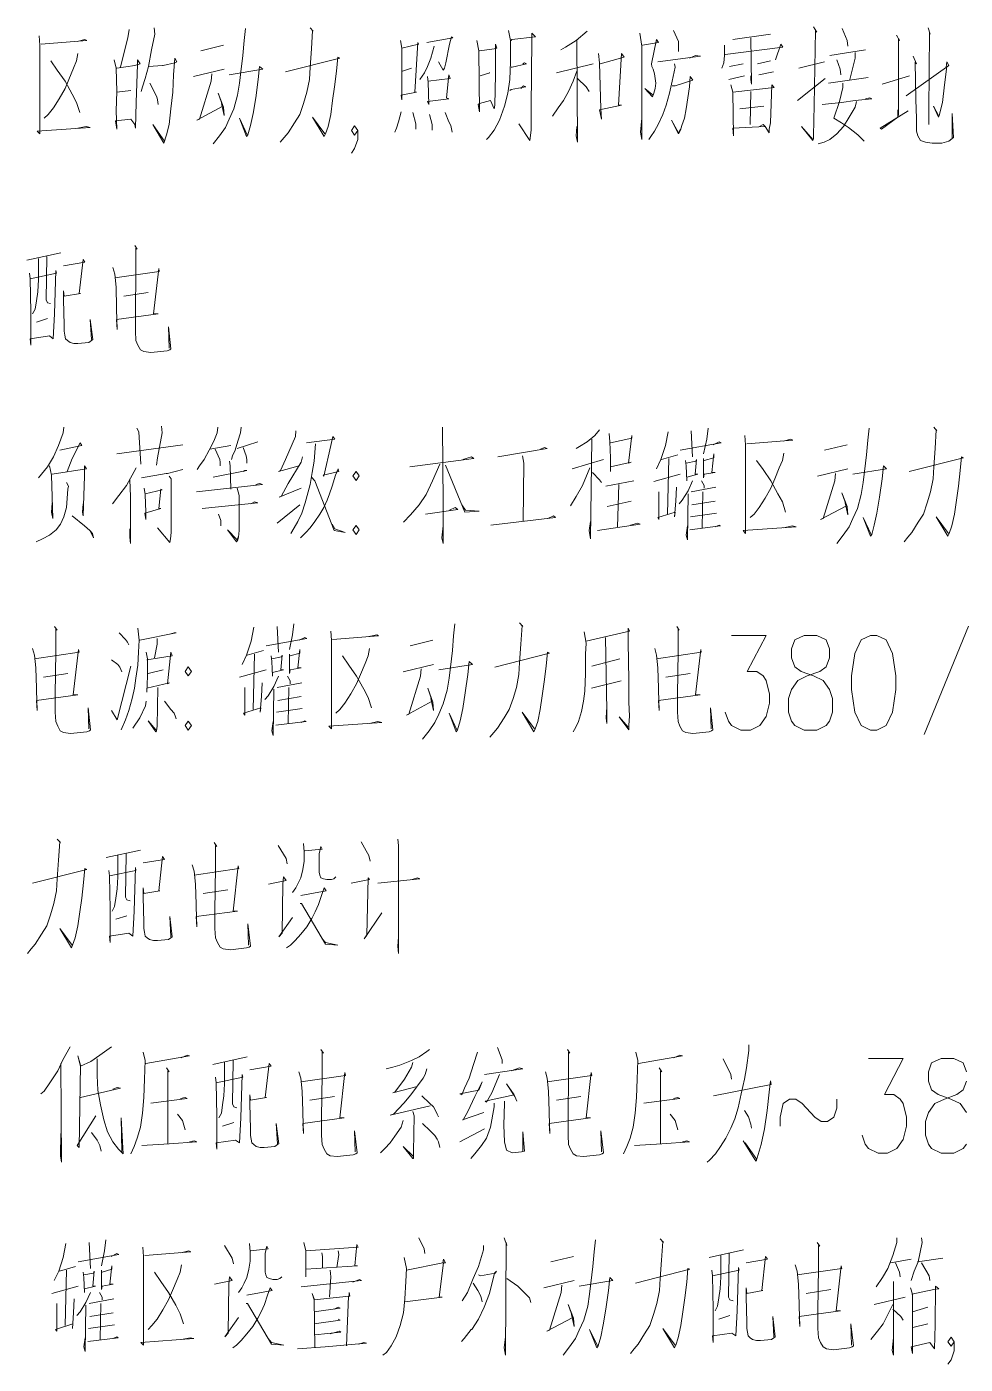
# Model space of a CAD drawing. Header units: millimetres. Extents: x 0 to 586, y 0 to 414.
# Drawn here: x 41.4 to 76.9, y 103.8 to 154.4 of the extents above; entities that cross this region are included whole.
import ezdxf

# ---------------------------------------------------------------- set-up
doc = ezdxf.new("R2010")
doc.units = ezdxf.units.MM

msp = doc.modelspace()

# ---------------------------------------------------------------- linework, layer by layer
at = {"color": 0, "lineweight": 0}
for points in [[(46.245639, 154.333222), (46.270333, 154.089806), (46.146861, 153.497139), (46.026917, 152.865667), (45.903444, 152.414111), (45.804667, 152.100139), (45.755278, 151.92375)], [(52.140556, 154.333222), (52.2605, 154.195639), (52.235806, 154.230917), (52.189944, 153.532417), (52.140556, 152.833917), (52.115861, 152.378833), (52.017083, 151.888472), (51.893611, 151.468667), (51.748972, 151.048861), (51.551417, 150.734889), (51.308, 150.350361), (51.159833, 150.1775), (51.015194, 150.001111)], [(71.1835, 154.3685), (71.306972, 154.160361), (71.257583, 154.230917), (71.208194, 151.401639), (71.1835, 150.248056), (71.1835, 150.142222), (71.158806, 150.071667), (70.721361, 150.597306), (71.158806, 150.106944)], [(75.512083, 154.333222), (75.586167, 154.089806), (75.561472, 154.160361), (75.536778, 151.189972), (75.536778, 150.667861), (75.536778, 151.084139)], [(41.892361, 154.01925), (41.917056, 153.67), (41.917056, 150.318611), (41.818278, 150.420917), (43.825583, 150.562028), (43.677417, 150.597306), (43.359917, 150.52675)], [(41.966444, 153.705278), (43.702111, 153.846389), (43.628028, 153.881667), (43.335222, 153.811111)], [(45.293139, 154.266194), (45.24375, 153.948694), (45.070889, 153.250194), (44.975639, 152.833917)], [(48.471667, 149.934083), (48.715083, 150.248056), (48.937333, 150.562028), (49.081972, 150.876), (49.254833, 151.260528), (49.399472, 151.782639), (49.473556, 152.237722), (49.522944, 152.657528), (49.597028, 153.285472), (49.646417, 153.846389), (49.692278, 154.297944)], [(55.558972, 153.846389), (55.608361, 153.564167), (55.608361, 152.551694), (55.608361, 151.609778), (55.583667, 151.782639), (56.169278, 151.888472), (56.098722, 151.888472), (56.218667, 153.775833), (56.243361, 153.705278), (55.608361, 153.564167)], [(56.560861, 153.775833), (57.541583, 153.948694), (57.492194, 153.983972), (57.418111, 153.705278), (57.269944, 153.006778), (57.220556, 152.798639), (57.174694, 152.728083), (57.001833, 153.042056)], [(58.444694, 153.846389), (58.518778, 153.461861), (58.543472, 151.154694), (58.494083, 151.433389), (58.543472, 151.468667), (58.95975, 151.5745), (59.104389, 151.260528), (59.129083, 151.401639), (59.153778, 152.551694), (59.153778, 153.705278), (59.203167, 153.564167), (59.104389, 153.532417), (58.543472, 153.461861)], [(59.644139, 154.230917), (59.714694, 153.846389), (59.714694, 153.042056), (59.69, 152.378833), (59.619444, 151.853194), (59.495972, 151.366361), (59.301944, 150.840722), (59.104389, 150.456194), (58.885667, 150.1775), (58.811583, 150.106944)], [(59.739389, 153.846389), (59.764083, 153.881667), (60.670722, 153.983972), (60.522556, 154.125083), (60.522556, 153.881667), (60.497861, 151.295806), (60.497861, 150.805444), (60.497861, 150.456194), (60.448472, 150.071667), (60.035722, 150.699611)], [(62.625111, 154.195639), (62.208833, 153.846389), (61.796083, 153.599444), (61.623222, 153.497139)], [(62.233528, 153.846389), (62.258222, 150.001111), (62.208833, 150.248056), (62.233528, 150.597306)], [(64.607722, 154.125083), (64.681806, 153.634722), (64.681806, 150.106944), (64.632417, 150.385639), (64.681806, 150.911278)], [(64.7065, 153.67), (65.316806, 153.775833), (65.242722, 153.881667), (65.048694, 152.9715), (65.069861, 152.865667), (65.11925, 152.763361), (65.168639, 152.586972), (65.193333, 152.414111), (65.218028, 152.237722), (65.193333, 152.029583), (65.143944, 151.853194), (65.094556, 151.715611), (64.80175, 152.029583), (65.11925, 151.782639)], [(65.877722, 154.230917), (66.075278, 153.811111), (66.075278, 153.67), (66.075278, 153.426583)], [(69.546611, 154.089806), (68.128444, 153.881667)], [(68.812833, 153.948694), (68.837528, 152.202444), (68.812833, 152.378833), (68.812833, 152.516417)], [(72.259472, 154.297944), (72.457028, 153.846389), (72.481722, 153.634722)], [(74.316167, 154.054528), (74.436111, 153.846389), (74.386722, 153.913417), (74.386722, 151.017111), (74.365556, 151.22525), (74.365556, 150.946556), (73.751722, 150.491472), (73.702333, 150.52675), (74.753611, 151.189972)], [(43.359917, 153.356028), (43.310528, 153.077333), (43.190583, 152.798639), (43.017722, 152.378833), (42.873083, 152.029583), (42.650833, 151.645056), (42.432111, 151.295806), (42.234556, 151.048861), (42.089917, 150.911278)], [(48.006, 153.461861), (48.86325, 153.67)], [(56.828972, 153.634722), (56.709028, 153.183167), (56.585556, 152.865667), (56.465611, 152.62225), (56.29275, 152.378833)], [(63.041389, 153.356028), (63.090778, 153.006778), (63.140167, 151.260528), (63.164861, 150.876), (63.090778, 151.22525), (63.923333, 151.401639), (63.799861, 151.401639), (63.923333, 153.356028), (64.018583, 153.214917), (63.115472, 152.9715)], [(67.810944, 153.67), (67.810944, 153.285472), (67.78625, 153.006778), (67.712167, 152.798639)], [(67.835639, 153.32075), (70.012278, 153.599444), (69.938194, 153.705278), (69.740639, 153.112611)], [(71.797333, 153.285472), (73.141417, 153.497139)], [(72.749833, 153.391306), (72.749833, 153.183167), (72.555806, 152.378833)], [(42.333333, 153.077333), (42.57675, 152.728083), (42.873083, 152.308278), (43.141194, 151.817917), (43.310528, 151.503944), (43.434, 151.119417)], [(44.728694, 153.112611), (44.802778, 152.798639), (44.827472, 151.92375), (44.802778, 151.189972), (44.827472, 150.491472), (44.778083, 150.805444), (45.367222, 150.876), (45.511861, 150.667861), (45.536556, 150.52675), (45.56125, 151.503944), (45.610639, 152.936222), (45.610639, 153.112611), (45.709417, 152.9715), (45.511861, 152.900944), (44.827472, 152.798639)], [(46.026917, 152.865667), (46.563139, 152.900944), (46.587833, 152.900944), (47.028806, 153.006778), (47.102889, 153.042056), (47.028806, 153.183167), (46.979417, 152.551694), (46.954722, 151.888472), (46.880639, 151.260528), (46.810083, 150.667861), (46.711306, 150.283333), (46.612528, 149.969361), (46.19625, 150.667861), (46.637222, 150.036389)], [(49.081972, 152.551694), (50.3555, 152.763361), (50.232028, 152.865667), (50.182639, 152.378833), (50.083861, 151.680333), (49.988611, 151.084139), (49.889833, 150.632583), (49.791056, 150.283333), (49.741667, 150.212778), (49.473556, 150.911278), (49.766361, 150.283333)], [(51.209222, 152.657528), (53.265917, 153.183167), (53.191833, 153.214917), (53.142444, 152.692806), (53.068361, 152.100139), (52.994278, 151.5745), (52.920194, 151.048861), (52.824944, 150.597306), (52.726167, 150.318611), (52.676778, 150.212778), (52.235806, 150.946556), (52.701472, 150.318611)], [(55.633056, 152.692806), (55.97525, 152.798639)], [(59.739389, 152.833917), (59.788778, 152.833917), (60.328528, 152.9715), (60.254444, 153.006778), (60.180361, 152.9715)], [(62.847361, 152.9715), (61.453889, 152.62225)], [(65.927111, 152.9715), (65.951806, 152.833917), (65.828333, 152.308278), (65.733083, 151.853194), (65.609611, 151.401639), (65.486139, 151.048861), (65.316806, 150.699611), (65.168639, 150.420917), (65.024, 150.212778), (64.949917, 150.106944)], [(65.292111, 153.042056), (66.904306, 153.250194), (66.710278, 153.285472), (66.491556, 153.183167)], [(68.520028, 152.9715), (68.004972, 152.865667)], [(69.546611, 153.077333), (69.05625, 152.9715)], [(70.622583, 152.798639), (71.599778, 153.042056)], [(72.065444, 153.112611), (72.188917, 152.763361), (72.213611, 152.551694)], [(74.683056, 151.750889), (76.29525, 152.900944), (76.221167, 153.042056), (76.196472, 152.833917), (76.221167, 152.865667), (76.125917, 152.167167), (76.051833, 151.503944), (75.928361, 151.017111), (75.903667, 150.946556), (75.709639, 151.366361), (75.903667, 151.017111)], [(74.951167, 153.250194), (75.074639, 152.9715), (75.02525, 153.042056), (75.049944, 151.609778), (75.074639, 150.911278), (75.074639, 150.420917), (75.1205, 150.248056), (75.219278, 150.071667), (75.416833, 150.001111), (75.66025, 149.969361), (76.027139, 149.969361), (76.29525, 150.036389), (76.468111, 150.1775), (76.418722, 151.084139), (76.418722, 150.142222), (76.369333, 150.106944)], [(47.737889, 152.481139), (48.887944, 152.763361)], [(48.422278, 152.586972), (48.397583, 152.308278), (47.956611, 150.876), (47.861361, 150.840722), (48.838556, 151.366361), (48.665694, 151.853194), (48.86325, 151.331083), (48.887944, 151.017111), (48.789167, 151.468667)], [(56.585556, 152.481139), (56.61025, 152.273), (56.634944, 151.433389), (56.585556, 151.539222), (57.393417, 151.645056), (57.294639, 151.680333), (57.393417, 152.551694), (57.442806, 152.414111), (56.61025, 152.308278)], [(58.568167, 152.516417), (58.935056, 152.62225), (58.910361, 152.62225)], [(62.233528, 152.692806), (62.088889, 152.308278), (61.916028, 151.92375), (61.722, 151.5745), (61.524444, 151.295806), (61.305722, 150.981833)], [(62.258222, 152.414111), (62.575722, 152.100139), (62.699194, 151.92375)], [(65.828333, 152.131889), (65.951806, 152.131889), (66.6115, 152.343556), (66.512722, 152.481139), (66.491556, 152.100139), (66.368083, 151.260528), (66.294, 150.911278), (66.195222, 150.632583), (66.145833, 150.456194), (66.075278, 150.318611), (65.803639, 150.840722), (66.075278, 150.350361), (66.145833, 150.491472)], [(67.980278, 152.378833), (68.569417, 152.516417)], [(69.105639, 152.551694), (69.670083, 152.657528)], [(70.573194, 151.5745), (71.624472, 152.414111)], [(71.747944, 152.237722), (73.240194, 152.449389)], [(73.776417, 152.202444), (74.803, 152.516417)], [(44.827472, 151.888472), (45.367222, 151.959028)], [(46.076306, 152.237722), (46.344417, 151.715611), (46.369111, 151.609778), (46.393806, 151.433389)], [(59.69, 151.959028), (59.739389, 151.994306), (60.303833, 152.100139), (60.205056, 152.131889), (60.106278, 152.029583)], [(68.054361, 152.167167), (68.128444, 151.888472), (68.153139, 150.248056), (68.128444, 150.52675), (69.352583, 150.597306), (69.2785, 150.667861), (69.130333, 150.597306)], [(68.128444, 151.888472), (69.694778, 152.064861), (69.596, 152.167167), (69.546611, 150.734889), (69.497222, 150.491472), (69.497222, 150.350361), (69.352583, 150.597306)], [(68.788139, 150.667861), (68.812833, 151.92375)], [(72.284167, 152.237722), (72.284167, 152.064861), (72.164222, 151.539222), (71.941972, 150.911278), (72.234778, 150.734889), (72.506417, 150.562028), (72.848611, 150.283333), (73.092028, 150.036389)], [(69.303194, 151.366361), (68.396556, 151.260528)], [(72.799222, 151.539222), (72.749833, 151.331083), (72.531111, 150.946556), (72.308861, 150.597306), (72.065444, 150.318611), (71.797333, 150.106944), (71.575083, 150.001111), (71.356361, 149.934083)], [(71.504528, 151.433389), (72.234778, 151.503944), (72.749833, 151.5745), (73.384833, 151.645056), (73.31075, 151.680333), (73.141417, 151.645056)], [(55.583667, 151.154694), (55.484889, 150.770167), (55.410806, 150.52675), (55.34025, 150.385639)], [(56.024639, 151.119417), (56.144583, 150.699611), (56.144583, 150.491472)], [(56.659639, 151.048861), (56.758417, 150.667861), (56.758417, 150.456194)], [(57.24525, 151.119417), (57.393417, 150.770167), (57.4675, 150.632583), (57.516889, 150.385639)], [(53.94325, 150.445611), (53.823306, 150.27275), (53.703361, 150.445611), (53.823306, 150.614944), (53.94325, 150.445611), (53.94325, 150.103417), (53.823306, 149.761222), (53.703361, 149.591889)], [(41.426694, 145.534944), (42.721389, 145.813639)], [(45.511861, 146.095861), (45.607111, 145.95475), (45.557722, 145.990028), (45.557722, 145.150417), (45.536556, 143.51), (45.536556, 142.846778), (45.557722, 142.497528), (45.631806, 142.321139), (45.730583, 142.148278), (45.854056, 142.077722), (46.122167, 142.042444), (46.732472, 142.113), (46.83125, 142.148278), (46.880639, 142.180028), (46.781861, 143.019639), (46.806556, 142.215306)], [(41.867667, 145.6055), (41.867667, 144.801167), (41.842972, 144.346083), (41.793583, 143.996833), (41.744194, 143.682861), (41.645417, 143.51)], [(42.185167, 145.676056), (42.160472, 144.032111), (42.209861, 143.929806), (42.329806, 143.894528)], [(42.820167, 145.326806), (43.628028, 145.464389), (43.553944, 145.570222), (43.405778, 144.279056), (43.455167, 144.279056), (42.844861, 144.173222), (42.820167, 144.381361), (42.820167, 144.032111), (42.844861, 143.090194), (42.844861, 142.846778), (42.869556, 142.705667), (42.89425, 142.564556), (42.968333, 142.497528), (43.063583, 142.426972), (43.21175, 142.391694), (43.359917, 142.391694), (43.772667, 142.426972), (43.871444, 142.497528), (43.920833, 142.532806), (43.822056, 143.298333), (43.871444, 142.532806)], [(44.679306, 145.25625), (44.753389, 145.012833), (44.802778, 144.522472), (44.823944, 143.753417), (44.823944, 143.682861), (44.848639, 142.913806), (44.823944, 143.298333), (46.390278, 143.51), (46.220944, 143.51), (46.414972, 145.220972), (46.439667, 145.115139), (44.753389, 144.871722)], [(41.525472, 145.044583), (41.550167, 144.836444), (41.574861, 143.580556), (41.574861, 143.231306), (41.574861, 142.321139), (41.550167, 142.564556), (42.283944, 142.670389), (42.428583, 142.564556), (42.477972, 143.51), (42.527361, 145.150417), (42.552056, 145.044583), (41.550167, 144.836444)], [(45.095583, 144.173222), (46.023389, 144.314333)], [(42.209861, 143.333611), (41.793583, 143.196028)], [(42.83075, 139.220222), (42.806056, 139.012083), (42.633194, 138.521722), (42.439167, 138.101917), (42.216917, 137.717389), (41.874722, 137.301111)], [(45.593, 139.184944), (45.667083, 139.047361), (45.741167, 137.823222)], [(46.520806, 139.2555), (46.5455, 139.012083), (46.376167, 138.066639), (46.326778, 137.787944)], [(48.648056, 139.220222), (48.623361, 139.012083), (48.503417, 138.698111), (48.330556, 138.348861), (48.136528, 137.999611), (47.963667, 137.752667), (47.868417, 137.615083)], [(49.53, 139.220222), (49.505306, 139.012083), (49.406528, 138.698111), (49.311278, 138.348861), (49.2125, 138.137194), (49.163111, 137.999611)], [(57.142944, 139.220222), (57.167639, 136.355667), (57.167639, 134.817556), (57.11825, 135.029222), (57.167639, 135.484306)], [(67.193583, 139.184944), (67.144194, 138.765139), (67.020722, 138.20775)], [(72.058389, 134.817556), (72.301806, 135.135056), (72.524056, 135.449028), (72.668694, 135.763), (72.841556, 136.147528), (72.986194, 136.669639), (73.060278, 137.124722), (73.109667, 137.544528), (73.18375, 138.172472), (73.233139, 138.733389), (73.282528, 139.184944)], [(75.727278, 139.220222), (75.847222, 139.082639), (75.822528, 139.114389), (75.776667, 138.415889), (75.727278, 137.717389), (75.702583, 137.265833), (75.603806, 136.775472), (75.480333, 136.355667), (75.335694, 135.935861), (75.138139, 135.621889), (74.894722, 135.237361), (74.746556, 135.0645), (74.601917, 134.888111)], [(49.381833, 138.415889), (50.165, 138.662833)], [(51.607861, 139.082639), (51.583167, 138.870972), (51.216278, 137.999611), (51.02225, 137.579806), (50.948167, 137.544528), (51.731333, 137.752667)], [(51.999444, 138.627556), (53.075417, 138.765139), (53.001333, 138.870972), (52.92725, 138.521722), (52.659139, 137.368139), (52.634444, 137.403417), (53.223583, 137.544528), (53.198889, 137.650361), (53.100111, 137.403417), (52.976639, 136.983611), (52.881389, 136.704917), (52.782611, 136.4615), (52.659139, 136.182806), (52.5145, 135.935861), (52.316944, 135.657167), (52.147611, 135.41375), (51.97475, 135.237361), (51.780722, 135.029222)], [(63.083722, 139.114389), (62.910861, 138.90625), (62.618056, 138.662833), (62.32525, 138.486444), (62.201778, 138.415889)], [(62.790917, 138.765139), (62.741528, 134.993944), (62.692139, 135.307917), (62.741528, 135.657167)], [(63.450611, 138.976806), (63.475306, 138.662833), (63.5, 138.066639), (63.5, 137.544528)], [(63.5, 137.717389), (64.283167, 137.893778), (64.184389, 137.8585), (64.307861, 138.90625), (64.307861, 138.800417), (63.5, 138.627556)], [(65.676639, 139.047361), (65.577861, 138.521722), (65.408528, 137.999611), (65.235667, 137.650361)], [(66.138778, 138.348861), (67.680417, 138.627556), (67.606333, 138.662833), (67.387611, 138.557)], [(66.555056, 139.082639), (66.604444, 138.101917)], [(68.587056, 138.90625), (68.61175, 138.557), (68.61175, 135.202083), (68.512972, 135.307917), (70.51675, 135.449028), (70.372111, 135.484306), (70.054611, 135.41375)], [(68.657611, 138.592278), (70.396806, 138.733389), (70.322722, 138.765139), (70.029917, 138.698111)], [(42.682583, 138.348861), (43.515139, 138.521722), (43.441056, 138.627556), (43.14825, 138.031361), (42.950694, 137.544528)], [(44.834528, 138.20775), (47.328667, 138.557)], [(48.35525, 138.384139), (49.138417, 138.521722)], [(48.552806, 138.384139), (48.722139, 137.999611), (48.746833, 137.893778), (48.746833, 137.752667)], [(49.604083, 138.451167), (49.724028, 138.137194), (49.748722, 137.999611), (49.748722, 137.8585)], [(52.341639, 138.592278), (52.29225, 137.929056), (52.218167, 137.50925), (52.147611, 137.054167), (52.073528, 136.775472), (51.950056, 136.355667), (51.830111, 135.971139), (51.681944, 135.657167), (51.533778, 135.41375), (51.413833, 135.202083)], [(59.2455, 138.101917), (61.104639, 138.415889), (61.005861, 138.451167), (60.857694, 138.384139)], [(60.173306, 138.137194), (60.222694, 137.8585), (60.198, 135.657167)], [(65.429694, 137.999611), (66.043528, 138.172472)], [(67.020722, 138.031361), (67.020722, 137.301111), (67.045417, 137.438694), (67.461694, 137.50925), (67.338222, 137.50925), (67.412306, 138.20775), (67.412306, 138.066639), (67.045417, 137.964333)], [(70.054611, 138.243028), (70.005222, 137.964333), (69.88175, 137.682111), (69.712417, 137.265833), (69.56425, 136.916583), (69.345528, 136.532056), (69.123278, 136.182806), (68.92925, 135.935861), (68.781083, 135.798278)], [(71.592722, 138.348861), (72.449972, 138.557)], [(42.291, 137.752667), (42.365083, 137.403417), (42.414472, 135.763), (42.365083, 136.006417), (42.389778, 136.355667)], [(42.389778, 137.438694), (43.684472, 137.650361), (43.610389, 137.752667), (43.610389, 137.368139), (43.589222, 136.634361), (43.564528, 135.868833), (43.539833, 136.006417), (43.564528, 136.320389)], [(45.568306, 137.682111), (45.201417, 137.018889), (44.908611, 136.634361), (44.665194, 136.320389)], [(49.089028, 137.929056), (49.113722, 137.752667), (49.138417, 136.881306)], [(51.851278, 138.101917), (51.805417, 137.893778), (51.315056, 137.089444), (51.046944, 136.599083), (50.972861, 136.567333), (51.805417, 136.916583)], [(57.044167, 137.823222), (56.776056, 137.195278), (56.529111, 136.669639), (56.261, 136.285111), (55.9435, 135.900583), (55.675389, 135.621889)], [(55.918806, 137.717389), (58.338861, 138.031361), (58.243611, 138.101917), (57.922583, 137.999611)], [(57.262889, 137.787944), (57.996667, 136.006417), (58.536417, 136.041694), (58.021361, 136.076972), (57.876722, 136.285111)], [(62.716833, 137.682111), (62.448722, 137.018889), (62.201778, 136.599083), (61.983056, 136.249833)], [(63.231889, 137.999611), (62.057139, 137.650361)], [(65.701333, 138.031361), (65.651944, 135.935861)], [(66.336333, 137.964333), (66.361028, 137.752667), (66.385722, 137.195278), (66.385722, 137.332861), (66.802, 137.438694), (66.703222, 137.438694), (66.752611, 137.999611), (66.727917, 137.929056), (66.361028, 137.8585)], [(69.0245, 137.964333), (69.271444, 137.615083), (69.56425, 137.195278), (69.832361, 136.704917), (70.005222, 136.390944), (70.125167, 136.006417)], [(71.324611, 137.368139), (72.474667, 137.650361)], [(72.668694, 137.438694), (73.942222, 137.650361), (73.81875, 137.752667), (73.769361, 137.265833), (73.670583, 136.567333), (73.575333, 135.971139), (73.476556, 135.519583), (73.377778, 135.166806), (73.328389, 135.099778), (73.060278, 135.798278), (73.353083, 135.166806)], [(74.795944, 137.544528), (76.852639, 138.066639), (76.778556, 138.101917), (76.729167, 137.579806), (76.655083, 136.983611), (76.581, 136.4615), (76.510444, 135.935861), (76.411667, 135.484306), (76.312889, 135.202083), (76.2635, 135.099778), (75.822528, 135.833556), (76.288194, 135.202083)], [(42.926, 137.124722), (43.000083, 136.983611), (42.975389, 136.881306), (42.926, 136.182806), (42.83075, 135.833556), (42.707278, 135.551333), (42.534417, 135.343194), (42.291, 135.135056), (42.022889, 134.993944), (41.779472, 134.888111)], [(45.324889, 137.230556), (45.349583, 136.599083), (45.349583, 135.657167), (45.349583, 134.817556), (45.324889, 135.0645), (45.324889, 135.378472)], [(45.762333, 137.301111), (46.693667, 137.473972), (46.743056, 137.473972), (47.328667, 137.615083)], [(46.817139, 137.368139), (46.887694, 137.265833), (46.887694, 136.006417), (46.887694, 135.484306), (46.887694, 135.237361), (46.863, 134.993944), (46.838306, 134.852833), (46.376167, 135.41375)], [(48.478722, 137.332861), (49.748722, 137.579806), (49.678167, 137.579806), (49.604083, 137.544528)], [(52.193472, 137.332861), (52.316944, 137.195278), (53.050722, 135.307917), (53.467, 135.237361), (53.075417, 135.378472), (52.976639, 135.551333)], [(62.815611, 137.50925), (63.083722, 137.230556), (63.157806, 137.124722)], [(63.327139, 136.983611), (64.378417, 137.195278)], [(66.138778, 137.438694), (65.136889, 137.16)], [(66.604444, 137.195278), (66.435111, 136.81075), (66.212861, 136.4615), (66.092917, 136.320389)], [(66.946639, 137.195278), (67.045417, 137.018889), (67.045417, 136.916583)], [(72.009, 137.473972), (71.984306, 137.195278), (71.543333, 135.763), (71.448083, 135.727722), (72.425278, 136.249833), (72.252417, 136.740194), (72.449972, 136.218083), (72.474667, 135.900583), (72.375889, 136.355667)], [(45.861111, 136.916583), (45.9105, 136.669639), (45.935194, 136.006417), (45.935194, 135.727722), (45.885806, 135.971139), (46.496111, 136.147528), (46.425556, 136.147528), (46.496111, 136.881306), (46.5455, 136.846028), (45.9105, 136.704917)], [(47.843722, 136.775472), (50.337861, 137.054167), (50.239083, 137.089444), (50.090917, 137.054167)], [(49.381833, 136.916583), (49.455917, 136.634361), (49.455917, 135.307917), (49.431222, 135.0645), (49.406528, 134.958667), (49.357139, 134.888111), (49.014944, 135.343194), (49.381833, 134.958667), (49.431222, 135.099778)], [(63.8175, 137.054167), (63.768111, 135.449028)], [(65.334444, 136.775472), (65.334444, 135.727722), (65.285056, 135.798278), (65.94475, 136.006417), (65.920056, 135.833556), (65.969444, 136.426222), (65.994139, 136.951861)], [(66.435111, 136.704917), (66.410417, 134.958667), (66.361028, 135.135056), (66.410417, 135.484306)], [(66.555056, 136.775472), (67.486389, 136.951861)], [(66.996028, 136.775472), (66.971333, 135.41375)], [(48.062444, 136.147528), (50.165, 136.355667), (50.041528, 136.390944), (49.896889, 136.320389)], [(50.898778, 135.586611), (51.756028, 136.285111)], [(56.504417, 135.935861), (57.728556, 136.11225), (57.629778, 136.182806), (57.411056, 136.076972)], [(64.283167, 136.426222), (63.376528, 136.218083)], [(66.57975, 136.285111), (67.461694, 136.426222)], [(43.14825, 135.868833), (43.610389, 135.484306), (43.807944, 135.307917), (43.906722, 135.202083), (43.952583, 135.029222), (43.832639, 135.272639)], [(48.67275, 135.935861), (48.771528, 135.692444), (48.771528, 135.484306)], [(58.973861, 135.519583), (61.422139, 135.798278), (61.348056, 135.868833), (61.125806, 135.763)], [(67.511083, 135.971139), (66.530361, 135.833556)], [(63.009639, 135.307917), (64.625361, 135.551333), (64.526583, 135.586611), (64.258472, 135.519583)], [(66.505667, 135.343194), (67.655722, 135.484306), (67.606333, 135.519583), (67.461694, 135.449028)], [(42.474444, 131.681361), (42.573222, 131.543778), (42.523833, 131.579056), (42.523833, 130.739444), (42.499139, 129.099028), (42.499139, 128.435806), (42.523833, 128.083028), (42.597917, 127.910167), (42.693167, 127.733778), (42.816639, 127.66675), (43.08475, 127.631472), (43.695056, 127.702028), (43.793833, 127.733778), (43.843222, 127.769056), (43.744444, 128.608667), (43.769139, 127.804333)], [(45.628278, 131.614333), (45.677667, 131.15925), (45.652972, 130.704167), (45.628278, 130.217333), (45.554194, 129.726972), (45.504806, 129.342444), (45.409556, 128.957917), (45.286083, 128.502833), (45.162611, 128.153583), (44.993278, 127.769056)], [(50.013306, 131.649611), (49.914528, 131.123972), (49.741667, 130.598333), (49.572333, 130.249083)], [(50.891722, 131.681361), (50.941111, 130.704167)], [(51.53025, 131.787194), (51.480861, 131.367389), (51.357389, 130.81)], [(56.395056, 127.419806), (56.638472, 127.733778), (56.860722, 128.051278), (57.005361, 128.36525), (57.178222, 128.749778), (57.322861, 129.271889), (57.396944, 129.726972), (57.446333, 130.146778), (57.520417, 130.774722), (57.569806, 131.332111), (57.619194, 131.787194)], [(60.063944, 131.822472), (60.183889, 131.681361), (60.159194, 131.716639), (60.113333, 131.018139), (60.063944, 130.319639), (60.03925, 129.868083), (59.940472, 129.377722), (59.817, 128.957917), (59.672361, 128.538111), (59.474806, 128.224139), (59.231389, 127.839611), (59.083222, 127.66675), (58.938583, 127.490361)], [(62.582778, 131.123972), (64.219667, 131.5085), (64.170278, 131.614333), (64.170278, 131.088694), (64.194972, 129.656417), (64.194972, 128.922639), (64.194972, 128.816806), (64.219667, 128.294694), (64.194972, 127.945444), (64.194972, 127.769056), (63.828083, 128.259417), (64.170278, 127.874889)], [(66.004722, 131.681361), (66.1035, 131.543778), (66.054111, 131.579056), (66.054111, 130.739444), (66.029417, 129.099028), (66.029417, 128.435806), (66.054111, 128.083028), (66.128194, 127.910167), (66.226972, 127.733778), (66.346917, 127.66675), (66.615028, 127.631472), (67.228861, 127.702028), (67.324111, 127.733778), (67.3735, 127.769056), (67.27825, 128.608667), (67.302944, 127.804333)], [(77.036083, 131.688417), (75.363917, 127.592667)], [(44.919194, 131.437944), (45.162611, 131.194528), (45.236694, 131.088694), (45.286083, 130.982861)], [(45.702361, 131.15925), (47.071139, 131.437944), (46.997056, 131.437944), (46.877111, 131.402667)], [(46.362056, 131.229806), (46.362056, 131.018139), (46.263278, 130.496028)], [(50.475444, 130.951111), (52.017083, 131.229806), (51.943, 131.265083), (51.724278, 131.15925)], [(52.923722, 131.5085), (52.948417, 131.15925), (52.948417, 127.804333), (52.849639, 127.910167), (54.853417, 128.051278), (54.708778, 128.083028), (54.391278, 128.016)], [(52.994278, 131.194528), (54.733472, 131.332111), (54.659389, 131.367389), (54.366583, 131.300361)], [(55.929389, 130.951111), (56.786639, 131.15925)], [(62.508694, 131.473222), (62.582778, 131.053417), (62.558083, 130.633611), (62.558083, 129.899833), (62.533389, 129.236611), (62.484, 128.852083), (62.409917, 128.467556), (62.286444, 128.083028), (62.191194, 127.874889), (62.092417, 127.702028)], [(63.316556, 131.265083), (63.362417, 128.502833), (63.362417, 128.016), (63.34125, 128.224139), (63.362417, 128.643944)], [(68.079056, 131.346222), (69.391389, 131.346222), (68.67525, 129.980972), (69.035083, 129.980972), (69.271444, 129.811639), (69.391389, 129.638778), (69.511333, 129.12725), (69.511333, 128.785056), (69.391389, 128.273528), (69.1515, 127.931333), (68.795194, 127.762), (68.435361, 127.762), (68.079056, 127.931333), (67.959111, 128.104194), (67.839167, 128.446389)], [(41.641889, 130.845278), (41.715972, 130.598333), (41.765361, 130.1115), (41.790056, 129.342444), (41.790056, 129.271889), (41.81475, 128.502833), (41.790056, 128.887361), (43.352861, 129.099028), (43.183528, 129.099028), (43.377556, 130.81), (43.40225, 130.704167), (41.715972, 130.46075)], [(45.945778, 130.704167), (45.995167, 130.46075), (45.995167, 129.797528), (45.970472, 129.201333), (45.970472, 129.342444), (46.827722, 129.550583), (46.753639, 129.515306), (46.877111, 130.704167), (46.922972, 130.566583), (45.970472, 130.425472)], [(49.766361, 130.598333), (50.380194, 130.774722)], [(50.038, 130.633611), (49.988611, 128.538111)], [(50.673, 130.566583), (50.697694, 130.354917), (50.722389, 129.797528), (50.722389, 129.935111), (51.138667, 130.040944), (51.039889, 130.040944), (51.089278, 130.598333), (51.064583, 130.531306), (50.697694, 130.46075)], [(51.357389, 130.633611), (51.357389, 129.899833), (51.382083, 130.040944), (51.798361, 130.1115), (51.674889, 130.1115), (51.748972, 130.81), (51.748972, 130.668889), (51.382083, 130.566583)], [(54.391278, 130.845278), (54.341889, 130.566583), (54.218417, 130.284361), (54.045556, 129.868083), (53.900917, 129.515306), (53.682194, 129.134306), (53.459944, 128.785056), (53.265917, 128.538111), (53.11775, 128.400528)], [(53.361167, 130.566583), (53.608111, 130.217333), (53.900917, 129.797528), (54.169028, 129.307167), (54.341889, 128.993194), (54.461833, 128.608667)], [(59.132611, 130.146778), (61.189306, 130.668889), (61.115222, 130.704167), (61.065833, 130.182056), (60.99175, 129.585861), (60.917667, 129.06375), (60.847111, 128.538111), (60.748333, 128.083028), (60.649556, 127.804333), (60.600167, 127.702028), (60.159194, 128.435806), (60.624861, 127.804333)], [(65.172167, 130.845278), (65.24625, 130.598333), (65.295639, 130.1115), (65.320333, 129.342444), (65.320333, 129.271889), (65.345028, 128.502833), (65.320333, 128.887361), (66.886667, 129.099028), (66.713806, 129.099028), (66.911361, 130.81), (66.936056, 130.704167), (65.24625, 130.46075)], [(44.626389, 130.425472), (44.869806, 130.249083), (44.943889, 130.146778), (45.017972, 129.970389)], [(44.626389, 128.502833), (44.845111, 128.153583), (45.360167, 130.182056)], [(46.019861, 129.899833), (46.580778, 130.040944)], [(50.475444, 130.040944), (49.473556, 129.76225)], [(55.661278, 129.970389), (56.811333, 130.249083)], [(56.345667, 130.076222), (56.320972, 129.797528), (55.88, 128.36525), (55.78475, 128.329972), (56.761944, 128.852083), (56.589083, 129.342444), (56.786639, 128.816806), (56.811333, 128.502833), (56.712556, 128.957917)], [(57.005361, 130.040944), (58.278889, 130.249083), (58.155417, 130.354917), (58.106028, 129.868083), (58.00725, 129.166056), (57.912, 128.573389), (57.813222, 128.118306), (57.714444, 127.769056), (57.665056, 127.702028), (57.396944, 128.400528), (57.68975, 127.769056)], [(63.852778, 130.46075), (62.8015, 130.182056)], [(42.058167, 129.76225), (42.985972, 129.899833)], [(49.671111, 129.377722), (49.671111, 128.329972), (49.621722, 128.400528), (50.281417, 128.608667), (50.256722, 128.435806), (50.306111, 129.028472), (50.330806, 129.550583)], [(50.941111, 129.797528), (50.771778, 129.413), (50.549528, 129.06375), (50.429583, 128.922639)], [(50.891722, 129.377722), (51.823056, 129.550583)], [(51.283306, 129.797528), (51.382083, 129.621139), (51.382083, 129.515306)], [(62.776806, 129.342444), (63.902167, 129.621139)], [(65.588444, 129.76225), (66.519778, 129.899833)], [(46.38675, 129.377722), (46.362056, 127.910167), (46.337361, 127.733778), (46.312667, 127.702028), (46.019861, 128.118306), (46.312667, 127.769056)], [(50.771778, 129.307167), (50.747083, 127.560917), (50.697694, 127.733778), (50.747083, 128.083028)], [(50.916417, 128.887361), (51.798361, 129.028472)], [(51.332694, 129.377722), (51.308, 128.016)], [(45.945778, 128.852083), (45.921083, 128.679222), (45.702361, 128.224139), (45.43425, 127.839611)], [(46.630167, 128.852083), (46.877111, 128.538111), (46.997056, 128.400528), (47.046444, 128.259417), (47.071139, 128.188861)], [(51.84775, 128.573389), (50.867028, 128.435806)], [(50.842333, 127.945444), (51.992389, 128.083028), (51.943, 128.118306), (51.798361, 128.051278)], [(42.57675, 123.641556), (42.696694, 123.503972), (42.672, 123.53925), (42.622611, 122.84075), (42.57675, 122.138722), (42.552056, 121.687167), (42.453278, 121.196806), (42.329806, 120.777), (42.185167, 120.357194), (41.987611, 120.043222), (41.744194, 119.658694), (41.596028, 119.485833), (41.451389, 119.309444)], [(48.517528, 123.503972), (48.616306, 123.362861), (48.566917, 123.398139), (48.566917, 122.558528), (48.542222, 120.918111), (48.542222, 120.254889), (48.566917, 119.905639), (48.641, 119.72925), (48.73625, 119.556389), (48.859722, 119.485833), (49.127833, 119.450556), (49.741667, 119.521111), (49.836917, 119.556389), (49.886306, 119.591667), (49.787528, 120.42775), (49.812222, 119.623417)], [(51.893611, 123.468694), (51.914778, 123.154722), (51.914778, 122.805472), (51.868917, 122.487972), (51.794833, 122.174), (51.696056, 121.965861), (51.597278, 121.789472), (51.477333, 121.616611)], [(54.066722, 123.53925), (54.264278, 123.19), (54.363056, 123.013611), (54.408917, 122.805472)], [(55.463722, 123.641556), (55.484889, 123.398139), (55.484889, 119.309444), (55.463722, 119.591667), (55.484889, 119.940917)], [(44.432361, 122.943056), (45.730583, 123.22175)], [(44.873333, 123.013611), (44.873333, 122.209278), (44.848639, 121.757722), (44.79925, 121.404944), (44.749861, 121.090972), (44.654611, 120.918111)], [(45.190833, 123.084167), (45.166139, 121.440222), (45.215528, 121.337917), (45.339, 121.302639)], [(45.825833, 122.734917), (46.633694, 122.8725), (46.559611, 122.978333), (46.414972, 121.687167), (46.464361, 121.687167), (45.850528, 121.581333), (45.825833, 121.789472), (45.825833, 121.440222), (45.850528, 120.498306), (45.850528, 120.254889), (45.875222, 120.113778), (45.899917, 119.972667), (45.974, 119.905639), (46.072778, 119.835083), (46.217417, 119.799806), (46.365583, 119.799806), (46.781861, 119.835083), (46.880639, 119.905639), (46.9265, 119.940917), (46.83125, 120.706444), (46.880639, 119.940917)], [(50.937583, 123.398139), (51.230389, 122.907778), (51.279778, 122.699639)], [(51.939472, 123.19), (52.602694, 123.257028), (52.553306, 123.362861), (52.479222, 123.084167), (52.479222, 122.84075), (52.479222, 122.629083), (52.479222, 122.385667), (52.503917, 122.279833), (52.553306, 122.174), (52.648556, 122.138722), (52.772028, 122.106972), (52.944889, 122.106972), (53.040139, 122.138722), (53.114222, 122.209278)], [(41.645417, 121.965861), (43.698583, 122.487972), (43.628028, 122.52325), (43.578639, 122.001139), (43.504556, 121.404944), (43.430472, 120.882833), (43.356389, 120.357194), (43.261139, 119.905639), (43.162361, 119.623417), (43.112972, 119.521111), (42.672, 120.254889), (43.137667, 119.623417)], [(44.531139, 122.456222), (44.555833, 122.244556), (44.580528, 120.988667), (44.580528, 120.639417), (44.580528, 119.72925), (44.555833, 119.972667), (45.289611, 120.0785), (45.437778, 119.972667), (45.483639, 120.918111), (45.533028, 122.558528), (45.557722, 122.456222), (44.555833, 122.244556)], [(47.684972, 122.664361), (47.759056, 122.420944), (47.808444, 121.930583), (47.833139, 121.161528), (47.833139, 121.090972), (47.857833, 120.325444), (47.833139, 120.706444), (49.395944, 120.918111), (49.226611, 120.918111), (49.420639, 122.629083), (49.445333, 122.52325), (47.759056, 122.279833)], [(50.570694, 121.930583), (51.230389, 122.071694), (51.135139, 122.209278), (51.110444, 121.930583), (51.08575, 120.0785), (50.962278, 119.940917), (51.477333, 120.674694)], [(53.699833, 121.965861), (54.38775, 122.106972), (54.338361, 122.174), (54.288972, 120.007944), (54.190194, 119.870361), (54.849889, 120.847556)], [(54.70525, 121.965861), (56.29275, 122.138722), (56.1975, 122.174), (55.999944, 122.106972)], [(48.10125, 121.581333), (49.029056, 121.722444)], [(51.794833, 121.510778), (52.747333, 121.687167), (52.67325, 121.789472), (52.578, 121.510778), (52.454528, 121.161528), (52.331056, 120.882833), (52.211111, 120.639417), (52.013556, 120.325444), (51.794833, 120.043222), (51.572583, 119.799806), (51.40325, 119.623417), (51.255083, 119.521111)], [(51.770139, 121.196806), (51.819528, 121.196806), (52.722639, 119.658694), (53.188306, 119.623417), (52.722639, 119.72925), (52.602694, 119.870361)], [(45.215528, 120.741722), (44.79925, 120.604139)], [(43.063583, 115.785194), (42.795472, 115.294833), (42.597917, 114.875028), (42.305111, 114.419944), (42.086389, 114.105972), (41.962917, 114.000139)], [(44.629917, 115.785194), (44.188944, 115.467694), (43.84675, 115.224278), (43.455167, 115.051417), (43.356389, 115.435944), (43.455167, 115.083167), (43.405778, 111.975194), (43.331694, 112.04575), (44.040778, 113.164056)], [(45.825833, 115.573528), (45.899917, 115.259556), (45.875222, 114.561056), (45.850528, 113.862556), (45.801139, 113.269889), (45.730583, 112.74425), (45.607111, 112.324444), (45.483639, 112.010472), (45.363694, 111.731778)], [(45.924611, 115.153722), (47.586194, 115.435944), (47.490944, 115.467694), (47.268694, 115.365389)], [(48.468139, 115.118444), (49.762833, 115.400667)], [(52.553306, 115.679361), (52.648556, 115.53825), (52.599167, 115.573528), (52.599167, 114.733917), (52.578, 113.0935), (52.578, 112.430278), (52.599167, 112.081028), (52.67325, 111.904639), (52.772028, 111.731778), (52.8955, 111.661222), (53.163611, 111.625944), (53.773917, 111.6965), (53.872694, 111.731778), (53.922083, 111.767056), (53.823306, 112.603139), (53.848, 111.802333)], [(56.659639, 115.679361), (56.560861, 115.608806), (56.268056, 115.400667), (55.97525, 115.259556), (55.534278, 115.083167), (55.266167, 115.016139), (55.02275, 114.945583)], [(58.469389, 115.573528), (58.32475, 115.118444), (58.151889, 114.596333), (57.979028, 114.211806), (57.883778, 113.968389), (57.809694, 114.000139), (58.518778, 114.14125), (58.64225, 114.455222), (58.370611, 113.897833), (58.1025, 113.336917), (57.933167, 113.022944), (57.908472, 113.022944), (58.712806, 113.301639)], [(59.227861, 115.749917), (59.400722, 115.294833), (59.400722, 115.153722)], [(61.870167, 115.679361), (61.965417, 115.53825), (61.916028, 115.573528), (61.916028, 114.733917), (61.894861, 113.0935), (61.894861, 112.430278), (61.916028, 112.081028), (61.990111, 111.904639), (62.088889, 111.731778), (62.212361, 111.661222), (62.480472, 111.625944), (63.090778, 111.6965), (63.189556, 111.731778), (63.238944, 111.767056), (63.140167, 112.603139), (63.164861, 111.802333)], [(64.459556, 115.573528), (64.533639, 115.259556), (64.508944, 114.561056), (64.48425, 113.862556), (64.434861, 113.269889), (64.364306, 112.74425), (64.240833, 112.324444), (64.117361, 112.010472), (63.997417, 111.731778)], [(64.558333, 115.153722), (66.219917, 115.435944), (66.124667, 115.467694), (65.902417, 115.365389)], [(68.73875, 115.852222), (68.73875, 115.644083), (68.6435, 114.980861), (68.569417, 114.561056), (68.445944, 114.000139), (68.326, 113.478028), (68.202528, 113.058222), (68.054361, 112.708972), (67.860333, 112.324444), (67.662778, 112.010472), (67.46875, 111.731778), (67.250028, 111.488361), (67.15125, 111.417806)], [(42.721389, 115.153722), (42.746083, 111.417806), (42.696694, 111.661222), (42.721389, 112.500833)], [(44.090167, 115.330111), (44.090167, 114.702167), (44.114861, 114.14125), (44.213639, 113.583861), (44.337111, 113.022944), (44.48175, 112.567861), (44.679306, 112.186861), (44.898028, 111.904639), (45.067361, 111.731778), (44.996806, 113.0935), (45.0215, 111.802333)], [(46.707778, 114.980861), (46.806556, 114.83975), (46.757167, 114.875028), (46.757167, 112.116306)], [(48.909111, 115.189), (48.909111, 114.384667), (48.884417, 113.933111), (48.835028, 113.583861), (48.785639, 113.269889), (48.686861, 113.0935)], [(49.226611, 115.259556), (49.201917, 113.619139), (49.251306, 113.513306), (49.37125, 113.478028)], [(49.861611, 114.910306), (50.669472, 115.051417), (50.595389, 115.153722), (50.447222, 113.862556), (50.496611, 113.862556), (49.886306, 113.756722), (49.861611, 113.968389), (49.861611, 113.619139), (49.886306, 112.673694), (49.886306, 112.430278), (49.911, 112.289167), (49.935694, 112.151583), (50.009778, 112.081028), (50.105028, 112.010472), (50.253194, 111.975194), (50.401361, 111.975194), (50.814111, 112.010472), (50.912889, 112.081028), (50.962278, 112.116306), (50.8635, 112.885361), (50.912889, 112.116306)], [(56.560861, 114.945583), (56.490306, 114.733917), (56.416222, 114.596333), (55.950556, 113.968389), (55.682444, 113.650889), (55.290861, 113.234611), (55.167389, 113.199333), (56.684333, 113.548583)], [(56.024639, 115.189), (55.97525, 115.016139), (55.707139, 114.561056), (55.34025, 114.070694), (55.266167, 114.035417), (56.193972, 114.282361)], [(58.7375, 114.733917), (60.180361, 114.945583), (60.060417, 114.980861), (59.742917, 114.875028)], [(65.3415, 114.980861), (65.440278, 114.83975), (65.390889, 114.875028), (65.390889, 112.116306)], [(68.079056, 114.561056), (68.054361, 114.733917), (67.761556, 115.330111)], [(73.257833, 115.340694), (74.573694, 115.340694), (73.857556, 113.975444), (74.213861, 113.975444), (74.45375, 113.806111), (74.573694, 113.636778), (74.693639, 113.121722), (74.693639, 112.783056), (74.573694, 112.271528), (74.333806, 111.929333), (73.973972, 111.756472), (73.617667, 111.756472), (73.257833, 111.929333), (73.137889, 112.098667), (73.021472, 112.440861)], [(76.962, 114.829167), (76.842056, 115.171361), (76.482222, 115.340694), (76.005972, 115.340694), (75.646139, 115.171361), (75.529722, 114.829167), (75.529722, 114.486972), (75.646139, 114.148306), (75.886028, 113.975444), (76.365806, 113.806111), (76.722111, 113.636778), (76.962, 113.294583)], [(48.566917, 114.631611), (48.591611, 114.419944), (48.616306, 113.164056), (48.616306, 112.814806), (48.616306, 111.904639), (48.591611, 112.151583), (49.325389, 112.253889), (49.470028, 112.151583), (49.519417, 113.0935), (49.568806, 114.733917), (49.5935, 114.631611), (48.591611, 114.419944)], [(51.72075, 114.83975), (51.794833, 114.596333), (51.844222, 114.105972), (51.868917, 113.336917), (51.868917, 113.269889), (51.890083, 112.500833), (51.868917, 112.885361), (53.431722, 113.0935), (53.262389, 113.0935), (53.456417, 114.804472), (53.481111, 114.702167), (51.794833, 114.455222)], [(59.301944, 114.733917), (59.009139, 114.035417), (58.811583, 113.686167), (58.762194, 113.721444), (59.862861, 113.968389), (59.570056, 114.384667), (59.887556, 113.897833), (59.961639, 113.721444)], [(61.037611, 114.83975), (61.111694, 114.596333), (61.161083, 114.105972), (61.185778, 113.336917), (61.185778, 113.269889), (61.206944, 112.500833), (61.185778, 112.885361), (62.748583, 113.0935), (62.57925, 113.0935), (62.773278, 114.804472), (62.797972, 114.702167), (61.111694, 114.455222)], [(68.520028, 112.218611), (68.961, 111.520111), (69.010389, 111.453083), (69.204417, 112.081028), (69.327889, 112.673694), (69.426667, 113.372194), (69.497222, 114.070694), (69.546611, 114.4905), (69.571306, 114.352917), (67.394667, 113.933111)], [(76.962, 112.098667), (76.842056, 111.929333), (76.482222, 111.756472), (76.005972, 111.756472), (75.646139, 111.929333), (75.529722, 112.098667), (75.409778, 112.440861), (75.409778, 112.952389), (75.529722, 113.294583), (75.766083, 113.636778), (76.125917, 113.806111), (76.602167, 113.975444), (76.842056, 114.148306), (76.962, 114.486972)], [(43.455167, 113.862556), (44.972111, 114.211806), (44.848639, 114.247083), (44.679306, 114.176528)], [(46.122167, 113.650889), (47.490944, 113.827278), (47.416861, 113.862556), (47.244, 113.827278)], [(52.137028, 113.756722), (53.064833, 113.897833)], [(56.366833, 113.933111), (56.659639, 113.650889), (56.807806, 113.513306), (56.881889, 113.372194), (56.952444, 113.234611), (57.001833, 113.128778)], [(61.453889, 113.756722), (62.381694, 113.897833)], [(64.755889, 113.650889), (66.124667, 113.827278), (66.050583, 113.862556), (65.877722, 113.827278)], [(56.024639, 113.336917), (56.074028, 113.164056), (56.049333, 111.802333), (56.049333, 111.555389), (56.024639, 111.555389), (55.65775, 112.010472), (56.049333, 111.625944)], [(59.104389, 113.650889), (59.104389, 113.513306), (58.95975, 112.74425), (58.811583, 112.324444), (58.617556, 112.04575), (58.370611, 111.731778), (58.225972, 111.555389)], [(59.495972, 113.721444), (59.495972, 113.650889), (59.471278, 112.814806), (59.495972, 112.186861), (59.570056, 111.869361), (59.788778, 111.767056), (60.130972, 111.802333), (60.254444, 111.837611), (60.180361, 112.567861), (60.180361, 111.837611)], [(68.569417, 113.372194), (68.717583, 113.128778), (68.812833, 112.850083), (68.837528, 112.708972)], [(69.9135, 112.783056), (69.9135, 113.121722), (70.033444, 113.636778), (70.273333, 113.806111), (70.509694, 113.806111), (70.749583, 113.636778), (71.229361, 113.121722), (71.465722, 112.952389), (71.705611, 112.952389), (71.9455, 113.121722), (72.065444, 113.463917), (72.065444, 113.806111)], [(47.124056, 113.234611), (47.318083, 112.987667), (47.367472, 112.814806), (47.416861, 112.638417)], [(49.251306, 112.920639), (48.835028, 112.779528)], [(55.65775, 112.987667), (55.583667, 112.74425), (55.34025, 112.395), (55.167389, 112.151583), (54.973361, 111.939917), (54.8005, 111.767056)], [(56.391528, 112.885361), (56.684333, 112.603139), (56.857194, 112.430278), (56.952444, 112.289167), (57.001833, 112.186861), (57.051222, 111.975194)], [(65.757778, 113.234611), (65.951806, 112.987667), (66.001194, 112.814806), (66.050583, 112.638417)], [(43.871444, 112.536111), (44.090167, 112.253889), (44.188944, 112.04575), (44.238333, 111.837611)], [(57.809694, 112.186861), (58.7375, 112.673694)], [(45.779972, 112.04575), (46.806556, 112.116306), (47.857833, 112.186861), (47.759056, 112.218611), (47.586194, 112.186861)], [(64.413694, 112.04575), (65.440278, 112.116306), (66.491556, 112.186861), (66.392778, 112.218611), (66.219917, 112.186861)], [(68.594111, 112.151583), (69.035083, 111.520111), (69.010389, 111.520111)], [(42.904833, 108.341583), (42.809583, 107.815944), (42.636722, 107.293833), (42.463861, 106.944583)], [(43.786778, 108.376861), (43.836167, 107.399667)], [(44.421778, 108.482694), (44.372389, 108.062889), (44.248917, 107.501972)], [(49.851028, 108.341583), (49.875722, 108.027611), (49.875722, 107.678361), (49.826333, 107.364389), (49.75225, 107.050417), (49.653472, 106.83875), (49.558222, 106.665889), (49.43475, 106.4895)], [(51.904194, 108.376861), (51.978278, 108.062889), (51.978278, 107.329111), (51.978278, 107.293833), (51.978278, 107.085694), (51.978278, 107.293833), (51.978278, 107.364389), (53.932667, 107.501972), (53.837417, 107.501972), (53.9115, 108.306306), (53.957361, 108.200472), (51.978278, 108.062889)], [(56.257472, 108.549722), (56.4515, 108.133444), (56.476194, 107.957056)], [(59.485389, 108.549722), (59.584167, 108.271028), (59.559472, 108.376861), (59.534778, 104.115306), (59.485389, 104.394), (59.534778, 104.813806)], [(61.711417, 104.115306), (61.954833, 104.429278), (62.173556, 104.74325), (62.321722, 105.057222), (62.494583, 105.44175), (62.639222, 105.967389), (62.713306, 106.418944), (62.762694, 106.83875), (62.836778, 107.466694), (62.882639, 108.027611), (62.932028, 108.482694)], [(65.380306, 108.517972), (65.50025, 108.376861), (65.475556, 108.412139), (65.426167, 107.713639), (65.380306, 107.015139), (65.355611, 106.560056), (65.256833, 106.069694), (65.133361, 105.653417), (64.988722, 105.233611), (64.791167, 104.919639), (64.54775, 104.535111), (64.399583, 104.358722), (64.254944, 104.185861)], [(71.321083, 108.376861), (71.419861, 108.23575), (71.370472, 108.271028), (71.370472, 107.434944), (71.345778, 105.791), (71.345778, 105.127778), (71.370472, 104.778528), (71.444556, 104.602139), (71.539806, 104.429278), (71.663278, 104.358722), (71.931389, 104.323444), (72.545222, 104.394), (72.640472, 104.429278), (72.689861, 104.464556), (72.591083, 105.300639), (72.615778, 104.499833)], [(74.330278, 108.549722), (74.330278, 108.376861), (74.182111, 107.8865), (73.988083, 107.399667), (73.790528, 107.050417), (73.547111, 106.701167)], [(75.258083, 108.549722), (75.282778, 108.376861), (75.134611, 107.643083), (74.989972, 107.293833), (74.8665, 106.944583)], [(43.3705, 107.643083), (44.912139, 107.921778), (44.838056, 107.957056), (44.615806, 107.851222)], [(45.81525, 108.200472), (45.839944, 107.851222), (45.839944, 104.499833), (45.741167, 104.602139), (47.748472, 104.74325), (47.600306, 104.778528), (47.282806, 104.707972)], [(45.889333, 107.8865), (47.625, 108.027611), (47.550917, 108.062889), (47.258111, 107.992333)], [(48.898528, 108.271028), (49.191333, 107.784194), (49.240722, 107.572528)], [(49.900417, 108.062889), (50.560111, 108.133444), (50.510722, 108.23575), (50.436639, 107.957056), (50.436639, 107.713639), (50.436639, 107.501972), (50.436639, 107.258556), (50.461333, 107.152722), (50.510722, 107.050417), (50.6095, 107.015139), (50.729444, 106.979861), (50.902306, 106.979861), (51.001083, 107.015139), (51.071639, 107.085694)], [(52.588583, 107.992333), (52.613278, 107.851222), (52.613278, 107.434944)], [(53.202417, 108.062889), (53.223583, 107.921778), (53.153028, 107.434944)], [(55.696556, 107.815944), (55.791806, 107.399667), (55.767111, 106.909306), (55.717722, 106.246083), (55.671861, 105.720444), (55.548389, 105.233611), (55.400222, 104.813806), (55.206194, 104.464556), (55.033333, 104.221139), (54.888694, 104.115306)], [(58.702222, 108.271028), (58.702222, 108.098167), (58.508194, 107.466694), (58.310639, 107.015139), (58.091917, 106.4895), (57.894361, 106.175528)], [(61.24575, 107.643083), (62.103, 107.851222)], [(67.235917, 107.815944), (68.534139, 108.098167)], [(67.676889, 107.8865), (67.676889, 107.085694), (67.652194, 106.630611), (67.602806, 106.281361), (67.553417, 105.967389), (67.458167, 105.791)], [(67.994389, 107.957056), (67.969694, 106.316639), (68.019083, 106.210806), (68.142556, 106.175528)], [(68.629389, 107.607806), (69.43725, 107.748917), (69.363167, 107.851222), (69.218528, 106.560056), (69.267917, 106.560056), (68.654083, 106.454222), (68.629389, 106.665889), (68.629389, 106.316639), (68.654083, 105.371194), (68.654083, 105.127778), (68.678778, 104.986667), (68.703472, 104.849083), (68.777556, 104.778528), (68.876333, 104.707972), (69.020972, 104.672694), (69.169139, 104.672694), (69.585417, 104.707972), (69.684194, 104.778528), (69.730056, 104.813806), (69.634806, 105.582861), (69.684194, 104.813806)], [(76.065944, 107.784194), (75.109917, 107.643083)], [(42.661417, 107.293833), (43.271722, 107.466694)], [(42.929528, 107.329111), (42.880139, 105.233611)], [(43.564528, 107.258556), (43.589222, 107.050417), (43.613917, 106.4895), (43.613917, 106.630611), (44.030194, 106.732917), (43.931417, 106.732917), (43.980806, 107.293833), (43.956111, 107.223278), (43.589222, 107.152722)], [(44.248917, 107.329111), (44.248917, 106.595333), (44.273611, 106.732917), (44.689889, 106.803472), (44.569944, 106.803472), (44.6405, 107.501972), (44.6405, 107.364389), (44.273611, 107.258556)], [(47.282806, 107.53725), (47.233417, 107.258556), (47.109944, 106.979861), (46.940611, 106.560056), (46.792444, 106.210806), (46.573722, 105.826278), (46.355, 105.477028), (46.157444, 105.233611), (46.012806, 105.0925)], [(52.906083, 107.329111), (52.930778, 107.085694), (52.881389, 106.316639)], [(55.791806, 107.329111), (57.160583, 107.607806), (57.185278, 107.748917), (57.259361, 107.607806), (57.185278, 107.607806), (57.015944, 106.316639), (57.139417, 106.316639), (55.717722, 106.14025)], [(58.508194, 107.152722), (58.582278, 107.117444), (59.143194, 107.223278), (59.192583, 107.293833), (59.1185, 107.223278), (58.924472, 106.454222), (58.726917, 105.932111), (58.508194, 105.477028), (58.26125, 105.0925), (58.236556, 105.0925), (57.968444, 104.74325), (57.869667, 104.637417)], [(64.448972, 106.83875), (66.502139, 107.364389), (66.431583, 107.399667), (66.382194, 106.874028), (66.308111, 106.281361), (66.234028, 105.755722), (66.159944, 105.233611), (66.064694, 104.778528), (65.965917, 104.499833), (65.916528, 104.394), (65.475556, 105.127778), (65.941222, 104.499833)], [(67.334694, 107.329111), (67.359389, 107.117444), (67.384083, 105.861556), (67.384083, 105.512306), (67.384083, 104.602139), (67.359389, 104.849083), (68.093167, 104.951389), (68.241333, 104.849083), (68.287194, 105.791), (68.336583, 107.434944), (68.361278, 107.329111), (67.359389, 107.117444)], [(70.488528, 107.53725), (70.562611, 107.293833), (70.612, 106.803472), (70.636694, 106.034417), (70.636694, 105.967389), (70.661389, 105.198333), (70.636694, 105.582861), (72.1995, 105.791), (72.030167, 105.791), (72.224194, 107.501972), (72.248889, 107.399667), (70.562611, 107.152722)], [(74.108028, 107.607806), (74.8665, 107.748917)], [(74.280889, 107.607806), (74.425528, 107.258556), (74.450222, 107.085694)], [(75.258083, 107.607806), (75.550889, 107.117444), (75.575583, 106.944583)], [(46.256222, 107.258556), (46.499639, 106.909306), (46.792444, 106.4895), (47.064083, 106.002667), (47.233417, 105.685167), (47.356889, 105.300639)], [(48.531639, 106.803472), (49.191333, 106.944583), (49.092556, 107.085694), (49.067861, 106.803472), (49.043167, 104.951389), (48.919694, 104.813806), (49.43475, 105.547583)], [(51.805417, 106.701167), (54.080833, 106.944583), (54.00675, 106.979861), (53.763333, 106.874028)], [(58.310639, 106.83875), (58.4835, 106.560056), (58.603444, 106.351917), (58.652833, 106.14025)], [(59.584167, 107.015139), (60.000444, 106.732917), (60.437889, 106.281361), (60.487278, 106.104972)], [(60.977639, 106.665889), (62.127694, 106.944583)], [(61.662028, 106.768194), (61.637333, 106.4895), (61.196361, 105.057222), (61.097583, 105.021944), (62.078306, 105.547583), (61.905444, 106.034417), (62.103, 105.512306), (62.127694, 105.198333), (62.028917, 105.653417)], [(62.321722, 106.732917), (63.59525, 106.944583), (63.471778, 107.050417), (63.422389, 106.560056), (63.323611, 105.861556), (63.228361, 105.268889), (63.129583, 104.813806), (63.030806, 104.464556), (62.981417, 104.394), (62.713306, 105.0925), (63.006111, 104.464556)], [(74.206806, 106.909306), (74.206806, 104.115306), (74.157417, 104.288167), (74.206806, 104.778528)], [(43.3705, 106.732917), (42.368611, 106.454222)], [(43.836167, 106.4895), (43.663306, 106.104972), (43.444583, 105.755722), (43.321111, 105.618139)], [(44.178361, 106.4895), (44.273611, 106.316639), (44.273611, 106.210806)], [(49.75225, 106.383667), (50.70475, 106.560056), (50.634194, 106.665889), (50.535417, 106.383667), (50.411944, 106.034417), (50.292, 105.755722), (50.168528, 105.512306), (49.9745, 105.198333), (49.75225, 104.919639), (49.533528, 104.672694), (49.360667, 104.499833), (49.216028, 104.394)], [(52.320472, 104.394), (52.295778, 106.246083), (52.221694, 106.454222), (52.295778, 106.210806), (53.615167, 106.351917), (53.615167, 106.4895), (53.639861, 106.351917), (53.590472, 106.351917), (53.519917, 104.464556)], [(70.904806, 106.454222), (71.836139, 106.595333)], [(73.473028, 106.034417), (74.647778, 106.316639)], [(74.841806, 106.665889), (74.915889, 106.418944), (74.915889, 105.547583), (74.915889, 105.057222), (74.915889, 104.499833), (74.915889, 104.185861), (74.8665, 104.429278), (75.575583, 104.602139), (75.748444, 104.358722), (75.773139, 105.268889), (75.794306, 106.732917), (75.917778, 106.630611), (75.72375, 106.595333), (74.891194, 106.418944)], [(42.562639, 106.069694), (42.562639, 105.021944), (42.51325, 105.0925), (43.172944, 105.300639), (43.151778, 105.127778), (43.197639, 105.720444), (43.222333, 106.246083)], [(43.663306, 106.002667), (43.638611, 104.252889), (43.589222, 104.429278), (43.638611, 104.778528)], [(43.786778, 106.069694), (44.714583, 106.246083)], [(44.22775, 106.069694), (44.203056, 104.707972)], [(49.727556, 106.069694), (49.776944, 106.069694), (50.683583, 104.535111), (51.145722, 104.499833), (50.683583, 104.602139), (50.560111, 104.74325)], [(52.295778, 105.755722), (53.272972, 105.896833), (53.202417, 105.932111), (53.05425, 105.861556)], [(74.182111, 106.034417), (73.988083, 105.653417), (73.815222, 105.300639), (73.5965, 105.021944), (73.349556, 104.707972)], [(74.182111, 105.861556), (74.474917, 105.582861), (74.573694, 105.44175)], [(74.915889, 105.755722), (75.5015, 105.932111)], [(44.739278, 105.268889), (43.762083, 105.127778)], [(43.811472, 105.582861), (44.689889, 105.720444)], [(52.295778, 105.300639), (53.272972, 105.44175), (53.202417, 105.477028)], [(68.019083, 105.618139), (67.602806, 105.477028)], [(74.940583, 105.163056), (75.5015, 105.300639)], [(43.737389, 104.637417), (44.887444, 104.778528), (44.838056, 104.813806), (44.689889, 104.74325)], [(52.320472, 104.884361), (53.297667, 104.986667), (53.248278, 105.021944), (52.906083, 104.919639)], [(76.499861, 104.626833), (76.379917, 104.4575), (76.259972, 104.626833), (76.379917, 104.796167), (76.499861, 104.626833), (76.499861, 104.284639), (76.379917, 103.942444), (76.259972, 103.773111)], [(53.982056, 104.535111), (54.179611, 104.602139), (54.278389, 104.570389), (52.712056, 104.429278), (51.660778, 104.358722)]]:
    msp.add_lwpolyline(points, dxfattribs=at)
for points in [[(53.87975, 137.548056), (53.759806, 137.378722), (53.87975, 137.209389), (53.999694, 137.378722)], [(53.87975, 135.501944), (53.759806, 135.332611), (53.87975, 135.15975), (53.999694, 135.332611)], [(70.823667, 131.346222), (70.467361, 131.173361), (70.347417, 130.834694), (70.347417, 130.4925), (70.467361, 130.150306), (70.70725, 129.980972), (71.1835, 129.811639), (71.543333, 129.638778), (71.779694, 129.296583), (71.899639, 128.957917), (71.899639, 128.446389), (71.779694, 128.104194), (71.65975, 127.931333), (71.303444, 127.762), (70.823667, 127.762), (70.467361, 127.931333), (70.347417, 128.104194), (70.227472, 128.446389), (70.227472, 128.957917), (70.347417, 129.296583), (70.587306, 129.638778), (70.943611, 129.811639), (71.423389, 129.980972), (71.65975, 130.150306), (71.779694, 130.4925), (71.779694, 130.834694), (71.65975, 131.173361), (71.303444, 131.346222)], [(73.335444, 131.346222), (72.975611, 131.173361), (72.735722, 130.661833), (72.615778, 129.811639), (72.615778, 129.296583), (72.735722, 128.446389), (72.975611, 127.931333), (73.335444, 127.762), (73.571806, 127.762), (73.931639, 127.931333), (74.171528, 128.446389), (74.287944, 129.296583), (74.287944, 129.811639), (74.171528, 130.661833), (73.931639, 131.173361), (73.571806, 131.346222)], [(47.533278, 130.150306), (47.413333, 129.980972), (47.533278, 129.811639), (47.653222, 129.980972)], [(47.533278, 128.104194), (47.413333, 127.931333), (47.533278, 127.762), (47.653222, 127.931333)]]:
    msp.add_lwpolyline(points, close=True, dxfattribs=at)

doc.saveas('drawing.dxf')
